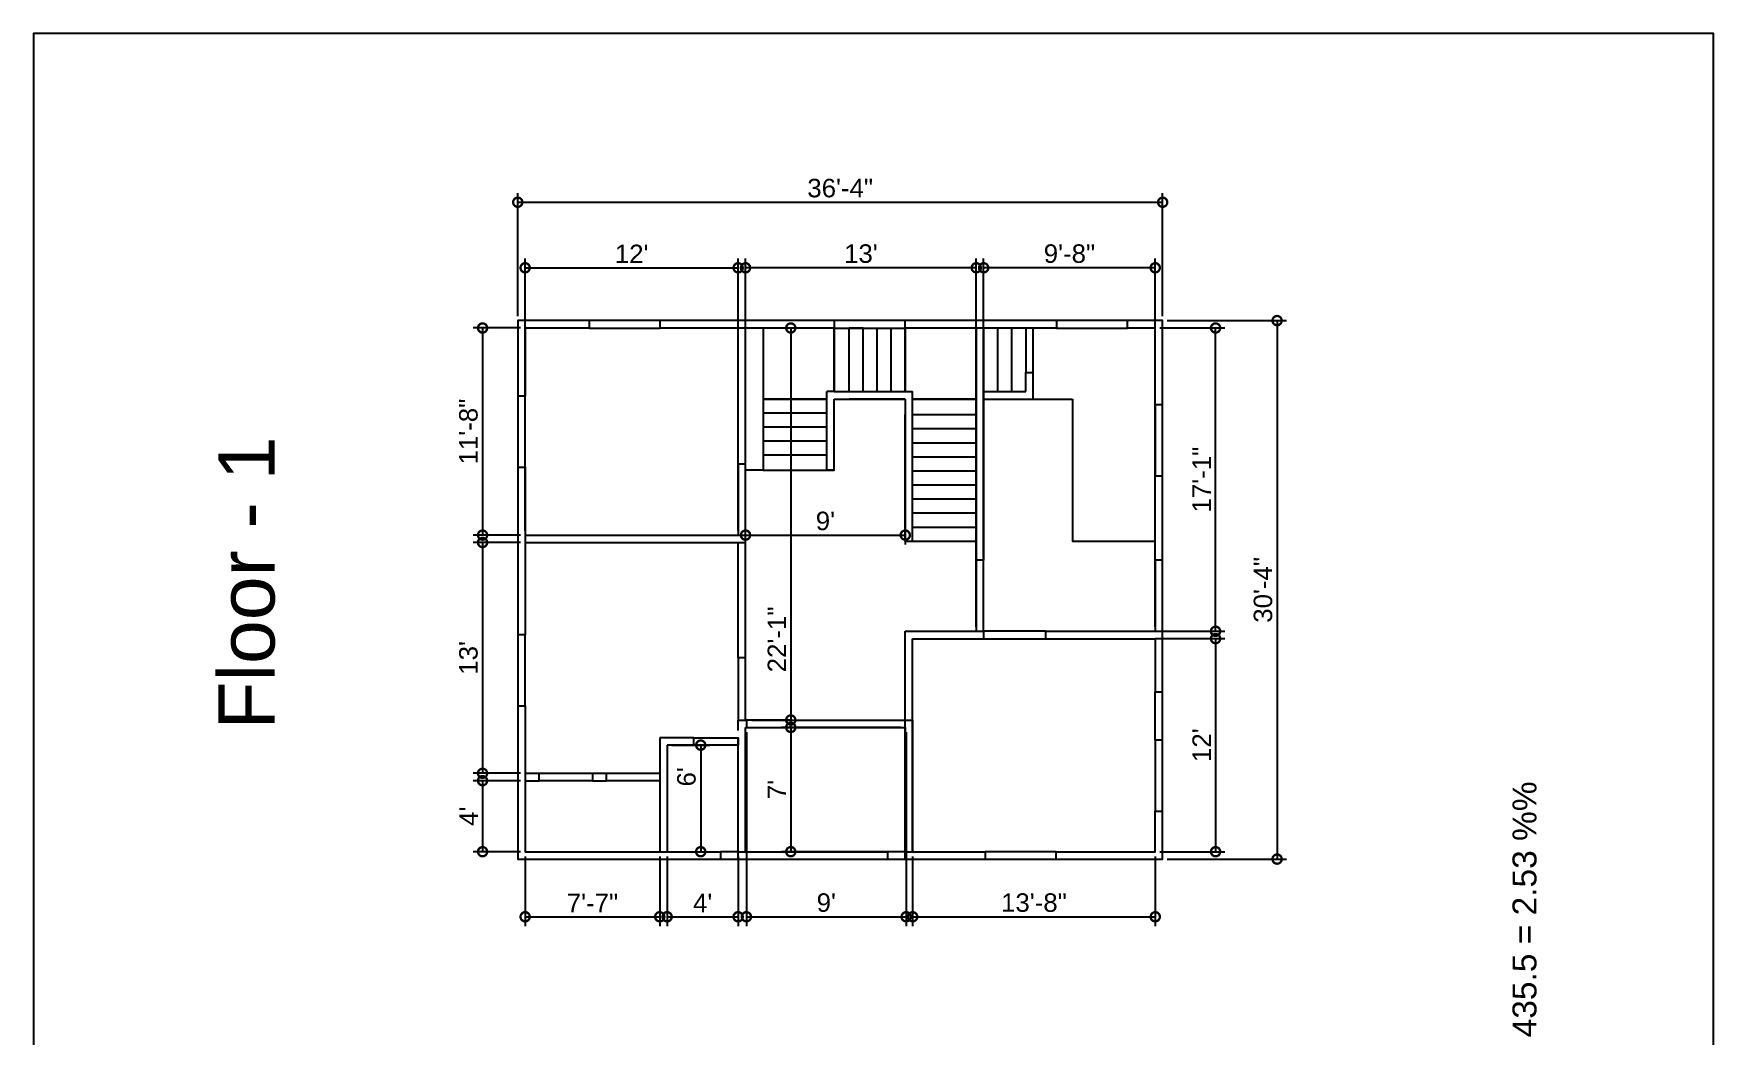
# Model space of a CAD drawing. Header units: feet. Extents: x 3114 to 4250, y -713 to 643.
# Drawn here: x 3114 to 4250, y -35 to 643 of the extents above; entities that cross this region are included whole.
import ezdxf

# ---------------------------------------------------------------- set-up
doc = ezdxf.new("R2010")
doc.units = ezdxf.units.FT
doc.header["$MEASUREMENT"] = 0
for name, color, linetype in [('2d doors', 82, 'Continuous'), ('2d walls', 9, 'Continuous'), ('2d windows', 150, 'Continuous'), ('dimentions', 230, 'Continuous')]:
    doc.layers.add(name, color=color, linetype=linetype)
doc.styles.get("Standard").update_dxf_attribs({"font": 'arial.ttf'})
doc.dimstyles.new('dimentions', dxfattribs={"dimscale": 5, "dimtxt": 2.5, "dimasz": 2.5, "dimexe": 1.25, "dimexo": 0.625, "dimtad": 1, "dimdec": 4, "dimzin": 0, "dimdsep": 46, "dimlunit": 4, "dimtxsty": 'Standard', "dimblk": 'DOTSMALL', "dimcen": 2.5, "dimadec": 0, "dimazin": 0, "dimtfac": 1, "dimtdec": 4, "dimtofl": 0, "dimtmove": 0, "dimatfit": 3, "dimfxl": 1, "dimtolj": 1, "dimtzin": 0, "dimarcsym": 0})

# ---------------------------------------------------------------- blocks, each defined once
blk = doc.blocks.new('_DotSmall')
at = {"color": 0, "linetype": 'ByBlock', "const_width": 0.5}
blk.add_lwpolyline([(-0.0625, 0, 1), (0.0625, 0, 1)], format="xyb", close=True, dxfattribs=at)
blk = doc.blocks.new('*D39')
at = {"layer": 'Defpoints', "color": 0, "transparency": 16777216}
for p in [(3446.5, 444.1, -6), (3417.7, 304.1), (3446.5, 304.1, -6)]:
    blk.add_point(p, dxfattribs=at)
at = {"layer": 'dimentions', "color": 0, "lineweight": -2, "transparency": 16777216}
for p, q in [((3443.4, 444.1), (3411.4, 444.1)), ((3417.7, 444.1), (3417.7, 304.1)), ((3443.4, 304.1), (3411.4, 304.1))]:
    blk.add_line(p, q, dxfattribs=at)
at = {"layer": 'dimentions', "color": 0, "lineweight": -2, "transparency": 16777216, "xscale": 12.5, "yscale": 12.5, "zscale": 12.5}
for p, rotation in [((3417.7, 444.1), 90), ((3417.7, 304.1), 270)]:
    blk.add_blockref('_DotSmall', p, dxfattribs=dict(at, rotation=rotation))
at = {"layer": 'dimentions', "color": 0, "transparency": 16777216, "insert": (3408.2, 374.1), "char_height": 12.5, "attachment_point": 5, "rotation": 90}
blk.add_mtext('\\A1;11\'-8"', dxfattribs=at)
blk = doc.blocks.new('*D40')
at = {"layer": 'Defpoints', "color": 0, "transparency": 16777216}
for p in [(3590.5, 484.8), (3446.5, 304.1, -6), (3590.5, 304.1, -6)]:
    blk.add_point(p, dxfattribs=at)
at = {"layer": 'dimentions', "color": 0, "lineweight": -2, "transparency": 16777216}
for p, q in [((3446.5, 307.2), (3446.5, 491)), ((3590.5, 307.2), (3590.5, 491)), ((3446.5, 484.8), (3590.5, 484.8))]:
    blk.add_line(p, q, dxfattribs=at)
at = {"layer": 'dimentions', "color": 0, "lineweight": -2, "transparency": 16777216, "xscale": 12.5, "yscale": 12.5, "zscale": 12.5, "rotation": 180}
blk.add_blockref('_DotSmall', (3446.5, 484.8), dxfattribs=at)
at = {"layer": 'dimentions', "color": 0, "lineweight": -2, "transparency": 16777216, "xscale": 12.5, "yscale": 12.5, "zscale": 12.5}
blk.add_blockref('_DotSmall', (3590.5, 484.8), dxfattribs=at)
at = {"layer": 'dimentions', "color": 0, "transparency": 16777216, "insert": (3518.5, 494.2), "char_height": 12.5, "attachment_point": 5}
blk.add_mtext("\\A1;12'", dxfattribs=at)
blk = doc.blocks.new('*D41')
at = {"layer": 'Defpoints', "color": 0, "transparency": 16777216}
for p in [(3595.5, 304.1, -6), (3703.5, 304.8, -6), (3703.5, 304.1)]:
    blk.add_point(p, dxfattribs=at)
at = {"layer": 'dimentions', "color": 0, "lineweight": -2, "transparency": 16777216}
for p, q in [((3595.5, 307.2), (3595.5, 310.3)), ((3595.5, 304.1), (3703.5, 304.1)), ((3703.5, 301.7), (3703.5, 297.8))]:
    blk.add_line(p, q, dxfattribs=at)
at = {"layer": 'dimentions', "color": 0, "lineweight": -2, "transparency": 16777216, "xscale": 12.5, "yscale": 12.5, "zscale": 12.5, "rotation": 180}
blk.add_blockref('_DotSmall', (3595.5, 304.1), dxfattribs=at)
at = {"layer": 'dimentions', "color": 0, "lineweight": -2, "transparency": 16777216, "xscale": 12.5, "yscale": 12.5, "zscale": 12.5}
blk.add_blockref('_DotSmall', (3703.5, 304.1), dxfattribs=at)
at = {"layer": 'dimentions', "color": 0, "transparency": 16777216, "insert": (3649.5, 313.6), "char_height": 12.5, "attachment_point": 5}
blk.add_mtext("\\A1;9'", dxfattribs=at)
blk = doc.blocks.new('*D42')
at = {"layer": 'Defpoints', "color": 0, "transparency": 16777216}
for p in [(3596.6, 444.1, -6), (3596.6, 179.1, -6), (3626.1, 179.1)]:
    blk.add_point(p, dxfattribs=at)
at = {"layer": 'dimentions', "color": 0, "lineweight": -2, "transparency": 16777216}
for p, q in [((3599.8, 444.1), (3632.3, 444.1)), ((3626.1, 444.1), (3626.1, 179.1)), ((3599.8, 179.1), (3632.3, 179.1))]:
    blk.add_line(p, q, dxfattribs=at)
at = {"layer": 'dimentions', "color": 0, "lineweight": -2, "transparency": 16777216, "xscale": 12.5, "yscale": 12.5, "zscale": 12.5}
for p, rotation in [((3626.1, 444.1), 90), ((3626.1, 179.1), 270)]:
    blk.add_blockref('_DotSmall', p, dxfattribs=dict(at, rotation=rotation))
at = {"layer": 'dimentions', "color": 0, "transparency": 16777216, "insert": (3616.7, 233.6), "char_height": 12.5, "attachment_point": 5, "rotation": 90}
blk.add_mtext('\\A1;22\'-1"', dxfattribs=at)
blk = doc.blocks.new('*D43')
at = {"layer": 'Defpoints', "color": 0, "transparency": 16777216}
for p in [(3446.5, 299.1, -6), (3417.7, 143.1), (3446.5, 143.1, -6)]:
    blk.add_point(p, dxfattribs=at)
at = {"layer": 'dimentions', "color": 0, "lineweight": -2, "transparency": 16777216}
for p, q in [((3443.4, 299.1), (3411.4, 299.1)), ((3417.7, 299.1), (3417.7, 143.1)), ((3443.4, 143.1), (3411.4, 143.1))]:
    blk.add_line(p, q, dxfattribs=at)
at = {"layer": 'dimentions', "color": 0, "lineweight": -2, "transparency": 16777216, "xscale": 12.5, "yscale": 12.5, "zscale": 12.5}
for p, rotation in [((3417.7, 299.1), 90), ((3417.7, 143.1), 270)]:
    blk.add_blockref('_DotSmall', p, dxfattribs=dict(at, rotation=rotation))
at = {"layer": 'dimentions', "color": 0, "transparency": 16777216, "insert": (3408.2, 221.1), "char_height": 12.5, "attachment_point": 5, "rotation": 90}
blk.add_mtext("\\A1;13'", dxfattribs=at)
blk = doc.blocks.new('*D46')
at = {"layer": 'Defpoints', "color": 0, "transparency": 16777216}
for p in [(3542.5, 162.1, -6), (3542.5, 90.1, -6), (3565.2, 90.1)]:
    blk.add_point(p, dxfattribs=at)
at = {"layer": 'dimentions', "color": 0, "lineweight": -2, "transparency": 16777216}
for p, q in [((3545.6, 162.1), (3571.4, 162.1)), ((3565.2, 162.1), (3565.2, 90.1)), ((3545.6, 90.1), (3571.4, 90.1))]:
    blk.add_line(p, q, dxfattribs=at)
at = {"layer": 'dimentions', "color": 0, "lineweight": -2, "transparency": 16777216, "xscale": 12.5, "yscale": 12.5, "zscale": 12.5}
for p, rotation in [((3565.2, 162.1), 90), ((3565.2, 90.1), 270)]:
    blk.add_blockref('_DotSmall', p, dxfattribs=dict(at, rotation=rotation))
at = {"layer": 'dimentions', "color": 0, "transparency": 16777216, "insert": (3555.6, 140.7), "char_height": 12.5, "attachment_point": 5, "rotation": 90}
blk.add_mtext("\\A1;6'", dxfattribs=at)
blk = doc.blocks.new('*D47')
at = {"layer": 'Defpoints', "color": 0, "transparency": 16777216}
for p in [(3446.5, 90.1, -6), (3537.5, 90.1, -6), (3537.5, 46.1)]:
    blk.add_point(p, dxfattribs=at)
at = {"layer": 'dimentions', "color": 0, "lineweight": -2, "transparency": 16777216}
for p, q in [((3446.5, 86.9), (3446.5, 39.8)), ((3537.5, 86.9), (3537.5, 39.8)), ((3446.5, 46.1), (3537.5, 46.1))]:
    blk.add_line(p, q, dxfattribs=at)
at = {"layer": 'dimentions', "color": 0, "lineweight": -2, "transparency": 16777216, "xscale": 12.5, "yscale": 12.5, "zscale": 12.5, "rotation": 180}
blk.add_blockref('_DotSmall', (3446.5, 46.1), dxfattribs=at)
at = {"layer": 'dimentions', "color": 0, "lineweight": -2, "transparency": 16777216, "xscale": 12.5, "yscale": 12.5, "zscale": 12.5}
blk.add_blockref('_DotSmall', (3537.5, 46.1), dxfattribs=at)
at = {"layer": 'dimentions', "color": 0, "transparency": 16777216, "insert": (3492, 55.4), "char_height": 12.5, "attachment_point": 5}
blk.add_mtext('\\A1;7\'-7"', dxfattribs=at)
blk = doc.blocks.new('*D49')
at = {"layer": 'Defpoints', "color": 0, "transparency": 16777216}
for p in [(3596.1, 174.1, -6), (3704.1, 174.1, -6), (3704.1, 46.1)]:
    blk.add_point(p, dxfattribs=at)
at = {"layer": 'dimentions', "color": 0, "lineweight": -2, "transparency": 16777216}
for p, q in [((3596.1, 170.9), (3596.1, 39.8)), ((3704.1, 170.9), (3704.1, 39.8)), ((3596.1, 46.1), (3704.1, 46.1))]:
    blk.add_line(p, q, dxfattribs=at)
at = {"layer": 'dimentions', "color": 0, "lineweight": -2, "transparency": 16777216, "xscale": 12.5, "yscale": 12.5, "zscale": 12.5, "rotation": 180}
blk.add_blockref('_DotSmall', (3596.1, 46.1), dxfattribs=at)
at = {"layer": 'dimentions', "color": 0, "lineweight": -2, "transparency": 16777216, "xscale": 12.5, "yscale": 12.5, "zscale": 12.5}
blk.add_blockref('_DotSmall', (3704.1, 46.1), dxfattribs=at)
at = {"layer": 'dimentions', "color": 0, "transparency": 16777216, "insert": (3650.1, 55.6), "char_height": 12.5, "attachment_point": 5}
blk.add_mtext("\\A1;9'", dxfattribs=at)
blk = doc.blocks.new('*D50')
at = {"layer": 'Defpoints', "color": 0, "transparency": 16777216}
for p in [(3703.5, 174.1, -6), (3626.1, 90.1), (3703.5, 90.1, -6)]:
    blk.add_point(p, dxfattribs=at)
at = {"layer": 'dimentions', "color": 0, "lineweight": -2, "transparency": 16777216}
for p, q in [((3700.4, 174.1), (3619.8, 174.1)), ((3626.1, 174.1), (3626.1, 90.1)), ((3700.4, 90.1), (3619.8, 90.1))]:
    blk.add_line(p, q, dxfattribs=at)
at = {"layer": 'dimentions', "color": 0, "lineweight": -2, "transparency": 16777216, "xscale": 12.5, "yscale": 12.5, "zscale": 12.5}
for p, rotation in [((3626.1, 174.1), 90), ((3626.1, 90.1), 270)]:
    blk.add_blockref('_DotSmall', p, dxfattribs=dict(at, rotation=rotation))
at = {"layer": 'dimentions', "color": 0, "transparency": 16777216, "insert": (3616.7, 132.1), "char_height": 12.5, "attachment_point": 5, "rotation": 90}
blk.add_mtext("\\A1;7'", dxfattribs=at)
blk = doc.blocks.new('*D51')
at = {"layer": 'Defpoints', "color": 0, "transparency": 16777216}
for p in [(3595.5, 484.8), (3595.5, 239.1, -6), (3751.5, 239.1, -6)]:
    blk.add_point(p, dxfattribs=at)
at = {"layer": 'dimentions', "color": 0, "lineweight": -2, "transparency": 16777216}
for p, q in [((3595.5, 242.2), (3595.5, 491)), ((3751.5, 242.2), (3751.5, 491)), ((3751.5, 484.8), (3595.5, 484.8))]:
    blk.add_line(p, q, dxfattribs=at)
at = {"layer": 'dimentions', "color": 0, "lineweight": -2, "transparency": 16777216, "xscale": 12.5, "yscale": 12.5, "zscale": 12.5, "rotation": 180}
blk.add_blockref('_DotSmall', (3595.5, 484.8), dxfattribs=at)
at = {"layer": 'dimentions', "color": 0, "lineweight": -2, "transparency": 16777216, "xscale": 12.5, "yscale": 12.5, "zscale": 12.5}
blk.add_blockref('_DotSmall', (3751.5, 484.8), dxfattribs=at)
at = {"layer": 'dimentions', "color": 0, "transparency": 16777216, "insert": (3673.5, 494.3), "char_height": 12.5, "attachment_point": 5}
blk.add_mtext("\\A1;13'", dxfattribs=at)
blk = doc.blocks.new('*D53')
at = {"layer": 'Defpoints', "color": 0, "transparency": 16777216}
for p in [(3872.5, 234.1, -6), (3872.5, 90.1, -6), (3913.3, 90.1)]:
    blk.add_point(p, dxfattribs=at)
at = {"layer": 'dimentions', "color": 0, "lineweight": -2, "transparency": 16777216}
for p, q in [((3875.6, 234.1), (3919.6, 234.1)), ((3913.3, 234.1), (3913.3, 90.1)), ((3875.6, 90.1), (3919.6, 90.1))]:
    blk.add_line(p, q, dxfattribs=at)
at = {"layer": 'dimentions', "color": 0, "lineweight": -2, "transparency": 16777216, "xscale": 12.5, "yscale": 12.5, "zscale": 12.5}
for p, rotation in [((3913.3, 234.1), 90), ((3913.3, 90.1), 270)]:
    blk.add_blockref('_DotSmall', p, dxfattribs=dict(at, rotation=rotation))
at = {"layer": 'dimentions', "color": 0, "transparency": 16777216, "insert": (3903.9, 162.1), "char_height": 12.5, "attachment_point": 5, "rotation": 90}
blk.add_mtext("\\A1;12'", dxfattribs=at)
blk = doc.blocks.new('*D54')
at = {"layer": 'Defpoints', "color": 0, "transparency": 16777216}
for p in [(3872.5, 444.1, -6), (3913.3, 444.1), (3872.5, 239.1, -6)]:
    blk.add_point(p, dxfattribs=at)
at = {"layer": 'dimentions', "color": 0, "lineweight": -2, "transparency": 16777216}
for p, q in [((3875.6, 444.1), (3919.6, 444.1)), ((3913.3, 239.1), (3913.3, 444.1)), ((3875.6, 239.1), (3919.6, 239.1))]:
    blk.add_line(p, q, dxfattribs=at)
at = {"layer": 'dimentions', "color": 0, "lineweight": -2, "transparency": 16777216, "xscale": 12.5, "yscale": 12.5, "zscale": 12.5}
for p, rotation in [((3913.3, 444.1), 90), ((3913.3, 239.1), 270)]:
    blk.add_blockref('_DotSmall', p, dxfattribs=dict(at, rotation=rotation))
at = {"layer": 'dimentions', "color": 0, "transparency": 16777216, "insert": (3903.9, 341.6), "char_height": 12.5, "attachment_point": 5, "rotation": 90}
blk.add_mtext('\\A1;17\'-1"', dxfattribs=at)
blk = doc.blocks.new('*D55')
at = {"layer": 'Defpoints', "color": 0, "transparency": 16777216}
for p in [(3756.5, 484.8), (3756.5, 239.1, -6), (3872.5, 239.1, -6)]:
    blk.add_point(p, dxfattribs=at)
at = {"layer": 'dimentions', "color": 0, "lineweight": -2, "transparency": 16777216}
for p, q in [((3756.5, 242.2), (3756.5, 491)), ((3872.5, 242.2), (3872.5, 491)), ((3872.5, 484.8), (3756.5, 484.8))]:
    blk.add_line(p, q, dxfattribs=at)
at = {"layer": 'dimentions', "color": 0, "lineweight": -2, "transparency": 16777216, "xscale": 12.5, "yscale": 12.5, "zscale": 12.5, "rotation": 180}
blk.add_blockref('_DotSmall', (3756.5, 484.8), dxfattribs=at)
at = {"layer": 'dimentions', "color": 0, "lineweight": -2, "transparency": 16777216, "xscale": 12.5, "yscale": 12.5, "zscale": 12.5}
blk.add_blockref('_DotSmall', (3872.5, 484.8), dxfattribs=at)
at = {"layer": 'dimentions', "color": 0, "transparency": 16777216, "insert": (3814.5, 494.3), "char_height": 12.5, "attachment_point": 5}
blk.add_mtext('\\A1;9\'-8"', dxfattribs=at)
blk = doc.blocks.new('*D56')
at = {"layer": 'Defpoints', "color": 0, "transparency": 16777216}
for p in [(3446.5, 138.1, -6), (3417.7, 90.1), (3446.5, 90.1, -6)]:
    blk.add_point(p, dxfattribs=at)
at = {"layer": 'dimentions', "color": 0, "lineweight": -2, "transparency": 16777216}
for p, q in [((3443.4, 138.1), (3411.4, 138.1)), ((3417.7, 138.1), (3417.7, 90.1)), ((3443.4, 90.1), (3411.4, 90.1))]:
    blk.add_line(p, q, dxfattribs=at)
at = {"layer": 'dimentions', "color": 0, "lineweight": -2, "transparency": 16777216, "xscale": 12.5, "yscale": 12.5, "zscale": 12.5}
for p, rotation in [((3417.7, 138.1), 90), ((3417.7, 90.1), 270)]:
    blk.add_blockref('_DotSmall', p, dxfattribs=dict(at, rotation=rotation))
at = {"layer": 'dimentions', "color": 0, "transparency": 16777216, "insert": (3408.3, 114.1), "char_height": 12.5, "attachment_point": 5, "rotation": 90}
blk.add_mtext("\\A1;4'", dxfattribs=at)
blk = doc.blocks.new('*D57')
at = {"layer": 'Defpoints', "color": 0, "transparency": 16777216}
for p in [(3542.5, 90.1, -6), (3590.5, 90.1, -6), (3590.5, 46.1)]:
    blk.add_point(p, dxfattribs=at)
at = {"layer": 'dimentions', "color": 0, "lineweight": -2, "transparency": 16777216}
for p, q in [((3542.5, 86.9), (3542.5, 39.8)), ((3590.5, 86.9), (3590.5, 39.8)), ((3542.5, 46.1), (3590.5, 46.1))]:
    blk.add_line(p, q, dxfattribs=at)
at = {"layer": 'dimentions', "color": 0, "lineweight": -2, "transparency": 16777216, "xscale": 12.5, "yscale": 12.5, "zscale": 12.5, "rotation": 180}
blk.add_blockref('_DotSmall', (3542.5, 46.1), dxfattribs=at)
at = {"layer": 'dimentions', "color": 0, "lineweight": -2, "transparency": 16777216, "xscale": 12.5, "yscale": 12.5, "zscale": 12.5}
blk.add_blockref('_DotSmall', (3590.5, 46.1), dxfattribs=at)
at = {"layer": 'dimentions', "color": 0, "transparency": 16777216, "insert": (3566.5, 55.4), "char_height": 12.5, "attachment_point": 5}
blk.add_mtext("\\A1;4'", dxfattribs=at)
blk = doc.blocks.new('*D58')
at = {"layer": 'Defpoints', "color": 0, "transparency": 16777216}
for p in [(3708.5, 90.1, -6), (3872.5, 90.1, -6), (3872.5, 46.1)]:
    blk.add_point(p, dxfattribs=at)
at = {"layer": 'dimentions', "color": 0, "lineweight": -2, "transparency": 16777216}
for p, q in [((3708.5, 86.9), (3708.5, 39.8)), ((3872.5, 86.9), (3872.5, 39.8)), ((3708.5, 46.1), (3872.5, 46.1))]:
    blk.add_line(p, q, dxfattribs=at)
at = {"layer": 'dimentions', "color": 0, "lineweight": -2, "transparency": 16777216, "xscale": 12.5, "yscale": 12.5, "zscale": 12.5, "rotation": 180}
blk.add_blockref('_DotSmall', (3708.5, 46.1), dxfattribs=at)
at = {"layer": 'dimentions', "color": 0, "lineweight": -2, "transparency": 16777216, "xscale": 12.5, "yscale": 12.5, "zscale": 12.5}
blk.add_blockref('_DotSmall', (3872.5, 46.1), dxfattribs=at)
at = {"layer": 'dimentions', "color": 0, "transparency": 16777216, "insert": (3790.5, 55.6), "char_height": 12.5, "attachment_point": 5}
blk.add_mtext('\\A1;13\'-8"', dxfattribs=at)
blk = doc.blocks.new('*D59')
at = {"layer": 'Defpoints', "color": 0, "transparency": 16777216}
for p in [(3877.5, 529.1), (3441.5, 449.1, -6), (3877.5, 449.1, -6)]:
    blk.add_point(p, dxfattribs=at)
at = {"layer": 'dimentions', "color": 0, "lineweight": -2, "transparency": 16777216}
for p, q in [((3441.5, 452.2), (3441.5, 535.3)), ((3877.5, 452.2), (3877.5, 535.3)), ((3441.5, 529.1), (3877.5, 529.1))]:
    blk.add_line(p, q, dxfattribs=at)
at = {"layer": 'dimentions', "color": 0, "lineweight": -2, "transparency": 16777216, "xscale": 12.5, "yscale": 12.5, "zscale": 12.5, "rotation": 180}
blk.add_blockref('_DotSmall', (3441.5, 529.1), dxfattribs=at)
at = {"layer": 'dimentions', "color": 0, "lineweight": -2, "transparency": 16777216, "xscale": 12.5, "yscale": 12.5, "zscale": 12.5}
blk.add_blockref('_DotSmall', (3877.5, 529.1), dxfattribs=at)
at = {"layer": 'dimentions', "color": 0, "transparency": 16777216, "insert": (3659.5, 538.6), "char_height": 12.5, "attachment_point": 5}
blk.add_mtext('\\A1;36\'-4"', dxfattribs=at)
blk = doc.blocks.new('*D60')
at = {"layer": 'Defpoints', "color": 0, "transparency": 16777216}
for p in [(3877.5, 449.1, -6), (3877.5, 85.1, -6), (3954.9, 85.1)]:
    blk.add_point(p, dxfattribs=at)
at = {"layer": 'dimentions', "color": 0, "lineweight": -2, "transparency": 16777216}
for p, q in [((3880.6, 449.1), (3961.2, 449.1)), ((3954.9, 449.1), (3954.9, 85.1)), ((3880.6, 85.1), (3961.2, 85.1))]:
    blk.add_line(p, q, dxfattribs=at)
at = {"layer": 'dimentions', "color": 0, "lineweight": -2, "transparency": 16777216, "xscale": 12.5, "yscale": 12.5, "zscale": 12.5}
for p, rotation in [((3954.9, 449.1), 90), ((3954.9, 85.1), 270)]:
    blk.add_blockref('_DotSmall', p, dxfattribs=dict(at, rotation=rotation))
at = {"layer": 'dimentions', "color": 0, "transparency": 16777216, "insert": (3945.4, 267.1), "char_height": 12.5, "attachment_point": 5, "rotation": 90}
blk.add_mtext('\\A1;30\'-4"', dxfattribs=at)

msp = doc.modelspace()

# ---------------------------------------------------------------- linework, layer by layer
at = {"layer": '2d doors', "elevation": -6}
for points in [[(3789.998, 414.06987), (3789.998, 444.06987), (3784.998, 444.06987), (3784.998, 414.06987)], [(3590.498, 304.06987), (3595.498, 304.06987), (3595.498, 352.06987), (3590.498, 352.06987)], [(3756.498, 239.06987), (3756.498, 287.06987), (3751.498, 287.06987), (3751.498, 239.06987)], [(3877.498, 239.06987), (3877.498, 287.06987), (3872.498, 287.06987), (3872.498, 239.06987)], [(3756.498, 234.06987), (3798.498, 234.06987), (3798.498, 239.06987), (3756.498, 239.06987)], [(3872.498, 198.06987), (3877.498, 198.06987), (3877.498, 234.06987), (3872.498, 234.06987)], [(3595.498, 221.06987), (3590.498, 221.06987), (3590.498, 179.06987), (3595.498, 179.06987)], [(3596.08811, 174.06987), (3626.08811, 174.06987), (3626.08811, 179.06987), (3596.08811, 179.06987)], [(3560.498, 162.06987), (3560.498, 167.06987), (3590.498, 167.06987), (3590.498, 162.06987)], [(3537.498, 138.06987), (3501.498, 138.06987), (3501.498, 143.06987), (3537.498, 143.06987)]]:
    msp.add_lwpolyline(points, close=True, dxfattribs=at)
at = {"layer": '2d walls'}
for p, q in [((3446.498, 444.06987, -6), (3446.498, 398.06987, -6)), ((3590.498, 352.06987, -6), (3590.498, 444.06987, -6)), ((3595.498, 348.06987, -6), (3595.498, 444.06987, -6)), ((3665.498, 401.06987, -6), (3665.498, 444.06987, -6)), ((3674.998, 401.06987, -6), (3674.998, 444.06987, -6)), ((3684.498, 401.06987, -6), (3684.498, 444.06987, -6)), ((3693.998, 401.06987, -6), (3693.998, 444.06987, -6)), ((3751.498, 444.06987, -6), (3751.498, 287.06987, -6)), ((3756.498, 444.06987, -6), (3756.498, 287.06987, -6)), ((3805.76732, 444.06987, -6), (3756.498, 444.06987, -6)), ((3765.998, 401.06987, -6), (3765.998, 444.06987, -6)), ((3775.498, 401.06987, -6), (3775.498, 444.06987, -6)), ((3872.498, 444.06987, -6), (3853.76732, 444.06987, -6)), ((3784.998, 401.06987, -6), (3784.998, 414.06987, -6)), ((3789.998, 396.06987, -6), (3789.998, 414.06987, -6)), ((3650.498, 348.06987, -6), (3650.498, 401.06987, -6)), ((3655.498, 401.06987, -6), (3650.498, 401.06987, -6)), ((3655.498, 401.06987, -6), (3708.498, 401.06987, -6)), ((3708.498, 396.06987, -6), (3708.498, 401.06987, -6)), ((3756.498, 396.06987, -6), (3756.498, 401.06987, -6)), ((3756.498, 401.06987, -6), (3784.998, 401.06987, -6)), ((3650.498, 386.56987, -6), (3607.498, 386.56987, -6)), ((3674.998, 396.06987, -6), (3665.498, 396.06987, -6)), ((3684.498, 396.06987, -6), (3674.998, 396.06987, -6)), ((3693.998, 396.06987, -6), (3684.498, 396.06987, -6)), ((3703.498, 396.06987, -6), (3693.998, 396.06987, -6)), ((3708.498, 300.06987, -6), (3708.498, 396.06987, -6)), ((3756.498, 396.06987, -6), (3765.998, 396.06987, -6)), ((3765.998, 396.06987, -6), (3775.498, 396.06987, -6)), ((3775.498, 396.06987, -6), (3784.998, 396.06987, -6)), ((3650.498, 377.06987, -6), (3607.498, 377.06987, -6)), ((3703.498, 376.06987, -6), (3703.498, 385.56987, -6)), ((3703.498, 366.56987, -6), (3703.498, 376.06987, -6)), ((3708.498, 385.56987, -6), (3751.498, 385.56987, -6)), ((3708.498, 376.06987, -6), (3751.498, 376.06987, -6)), ((3650.498, 367.56987, -6), (3607.498, 367.56987, -6)), ((3703.498, 357.06987, -6), (3703.498, 366.56987, -6)), ((3708.498, 366.56987, -6), (3751.498, 366.56987, -6)), ((3650.498, 358.06987, -6), (3607.498, 358.06987, -6)), ((3703.498, 347.56987, -6), (3703.498, 357.06987, -6)), ((3708.498, 357.06987, -6), (3751.498, 357.06987, -6)), ((3446.498, 350.06987, -6), (3446.498, 304.06987, -6)), ((3607.498, 348.06987, -6), (3595.498, 348.06987, -6)), ((3655.498, 348.06987, -6), (3650.498, 348.06987, -6)), ((3703.498, 338.06987, -6), (3703.498, 347.56987, -6)), ((3708.498, 347.56987, -6), (3751.498, 347.56987, -6)), ((3703.498, 328.56987, -6), (3703.498, 338.06987, -6)), ((3708.498, 338.06987, -6), (3751.498, 338.06987, -6)), ((3703.498, 319.06987, -6), (3703.498, 328.56987, -6)), ((3703.498, 309.56987, -6), (3703.498, 319.06987, -6)), ((3708.498, 328.56987, -6), (3751.498, 328.56987, -6)), ((3708.498, 319.06987, -6), (3751.498, 319.06987, -6)), ((3703.498, 300.06987, -6), (3703.498, 309.56987, -6)), ((3708.498, 309.56987, -6), (3751.498, 309.56987, -6)), ((3446.498, 304.06987, -6), (3590.498, 304.06987, -6)), ((3446.498, 299.06987, -6), (3595.498, 299.06987, -6)), ((3446.498, 299.06987, -6), (3446.498, 236.7853, -6)), ((3590.498, 221.06987, -6), (3590.498, 299.06987, -6)), ((3595.498, 299.06987, -6), (3595.498, 304.06987, -6)), ((3595.498, 221.06987, -6), (3595.498, 299.06987, -6)), ((3703.498, 300.06987, -6), (3708.498, 300.06987, -6)), ((3703.498, 90.06987, -6), (3703.498, 239.06987, -6)), ((3703.498, 239.06987, -6), (3751.498, 239.06987, -6)), ((3798.498, 239.06987, -6), (3872.498, 239.06987, -6)), ((3708.498, 90.06987, -6), (3708.498, 234.06987, -6)), ((3708.498, 234.06987, -6), (3756.498, 234.06987, -6)), ((3798.498, 234.06987, -6), (3872.498, 234.06987, -6)), ((3446.498, 188.7853, -6), (3446.498, 143.06987, -6)), ((3590.498, 172.06987, -6), (3590.498, 179.06987, -6)), ((3595.498, 179.06987, -6), (3596.08811, 179.06987, -6)), ((3595.498, 138.06987, -6), (3595.498, 174.06987, -6)), ((3595.498, 90.06987, -6), (3595.498, 174.06987, -6)), ((3595.498, 174.06987, -6), (3596.08811, 174.06987, -6)), ((3626.08811, 179.06987, -6), (3708.498, 179.06987, -6)), ((3626.08811, 174.06987, -6), (3703.498, 174.06987, -6)), ((3703.498, 174.06987, -6), (3703.498, 90.06987, -6)), ((3708.498, 179.06987, -6), (3708.498, 90.06987, -6)), ((3560.498, 167.06987, -6), (3537.498, 167.06987, -6)), ((3537.498, 167.06987, -6), (3537.498, 143.06987, -6)), ((3542.498, 162.06987, -6), (3542.498, 90.06987, -6)), ((3560.498, 162.06987, -6), (3542.498, 162.06987, -6)), ((3590.498, 143.06987, -6), (3590.498, 167.06987, -6)), ((3590.498, 143.06987, -6), (3590.498, 167.06987, -6)), ((3446.498, 143.06987, -6), (3455.998, 143.06987, -6)), ((3446.498, 138.06987, -6), (3455.998, 138.06987, -6)), ((3491.998, 143.06987, -6), (3501.498, 143.06987, -6)), ((3491.998, 138.06987, -6), (3501.498, 138.06987, -6)), ((3537.498, 138.06987, -6), (3537.498, 90.06987, -6)), ((3590.498, 90.06987, -6), (3590.498, 143.06987, -6)), ((3595.498, 90.06987, -6), (3595.498, 143.06987, -6)), ((3542.498, 90.06987, -6), (3578.498, 90.06987, -6))]:
    msp.add_line(p, q, dxfattribs=at)
msp.add_lwpolyline([(3114.15135, -712.62783), (4249.88861, -712.62783), (4249.88861, 643.10071), (3114.15135, 643.10071)], close=True, dxfattribs=at)
at = {"layer": '2d walls', "elevation": -6}
for points in [[(3489.77829, 449.06987), (3441.498, 449.06987), (3441.498, 398.06987)], [(3489.77829, 444.06987), (3446.498, 444.06987), (3446.498, 398.06987)], [(3655.498, 449.06987), (3537.77829, 449.06987)], [(3655.498, 444.06987), (3537.77829, 444.06987)], [(3655.498, 401.06987), (3655.498, 444.06987), (3607.498, 444.06987), (3607.498, 396.06987), (3650.498, 396.06987)], [(3655.498, 444.06987), (3655.498, 401.06987)], [(3674.998, 444.06987), (3665.498, 444.06987)], [(3674.998, 444.06987), (3665.498, 444.06987)], [(3805.76732, 449.06987), (3703.498, 449.06987)], [(3708.498, 396.06987), (3751.498, 396.06987), (3751.498, 444.06987), (3703.498, 444.06987), (3703.498, 401.06987)], [(3703.498, 401.06987), (3703.498, 444.06987)], [(3805.76732, 444.06987), (3703.498, 444.06987)], [(3805.76732, 444.06987), (3756.498, 444.06987), (3756.498, 396.06987), (3816.498, 396.06987)], [(3877.498, 392.06987), (3877.498, 449.06987), (3853.76732, 449.06987)], [(3872.498, 392.06987), (3872.498, 444.06987), (3853.76732, 444.06987)], [(3872.498, 392.06987), (3872.498, 444.06987), (3853.76732, 444.06987)], [(3650.498, 396.06987), (3607.498, 396.06987), (3607.498, 348.06987), (3655.498, 348.06987), (3655.498, 396.06987)], [(3655.498, 396.06987), (3703.498, 396.06987)], [(3703.498, 396.06987), (3703.498, 300.06987), (3751.498, 300.06987), (3751.498, 396.06987), (3708.498, 396.06987)], [(3816.498, 396.06987), (3816.498, 300.06987), (3872.498, 300.06987), (3872.498, 344.06987)], [(3441.498, 350.06987), (3441.498, 236.7853)], [(3446.498, 350.06987), (3446.498, 236.7853)], [(3872.498, 287.06987), (3872.498, 344.06987)], [(3877.498, 287.06987), (3877.498, 344.06987)], [(3877.498, 234.06987), (3877.498, 239.06987)], [(3872.498, 165.56987), (3872.498, 198.06987)], [(3877.498, 165.56987), (3877.498, 198.06987)], [(3441.498, 188.7853), (3441.498, 85.06987), (3578.498, 85.06987)], [(3446.498, 188.7853), (3446.498, 90.06987), (3578.498, 90.06987)], [(3805.44686, 90.06987), (3872.498, 90.06987), (3872.498, 117.56987)], [(3805.44686, 85.06987), (3877.498, 85.06987), (3877.498, 117.56987)], [(3590.498, 90.06987), (3691.498, 90.06987)], [(3590.498, 85.06987), (3691.498, 85.06987)], [(3703.498, 90.06987), (3757.44686, 90.06987)], [(3703.498, 85.06987), (3757.44686, 85.06987)]]:
    msp.add_lwpolyline(points, dxfattribs=at)
at = {"layer": '2d windows', "elevation": -6}
for points in [[(3537.77829, 444.06987), (3537.77829, 449.06987), (3489.77829, 449.06987), (3489.77829, 444.06987)], [(3703.498, 444.06987), (3703.498, 449.06987), (3655.498, 449.06987), (3655.498, 444.06987)], [(3853.76732, 444.06987), (3853.76732, 449.06987), (3805.76732, 449.06987), (3805.76732, 444.06987)], [(3441.498, 350.06987), (3446.498, 350.06987), (3446.498, 398.06987), (3441.498, 398.06987)], [(3872.498, 344.06987), (3877.498, 344.06987), (3877.498, 392.06987), (3872.498, 392.06987)], [(3441.498, 188.7853), (3446.498, 188.7853), (3446.498, 236.7853), (3441.498, 236.7853)], [(3872.498, 117.56987), (3877.498, 117.56987), (3877.498, 165.56987), (3872.498, 165.56987)], [(3491.998, 138.06987), (3455.998, 138.06987), (3455.998, 143.06987), (3491.998, 143.06987)], [(3578.498, 85.06987), (3590.498, 85.06987), (3590.498, 90.06987), (3578.498, 90.06987)], [(3691.498, 85.06987), (3703.498, 85.06987), (3703.498, 90.06987), (3691.498, 90.06987)], [(3805.44686, 85.06987), (3805.44686, 90.06987), (3757.44686, 90.06987), (3757.44686, 85.06987)]]:
    msp.add_lwpolyline(points, close=True, dxfattribs=at)

# ---------------------------------------------------------------- texts
at = {"layer": 'dimentions', "attachment_point": 1, "rotation": 90}
for s, width, gutter_width, insert, char_height in [('Floor - 1', 6495.8663677, 190.4249, (3239.02881, 172.66777), 38.084981), ("(36.33' x 30.33') / 435.5 = 2.53 %%", 27711.9782403, 81.00713, (4114.05911, -215.14955), 16.2014267)]:
    msp.add_mtext_dynamic_manual_height_columns(s, width=width, gutter_width=gutter_width, heights=[0], dxfattribs=dict(at, insert=insert, char_height=char_height))

# ---------------------------------------------------------------- dimensions: what is measured, and where the dimension line sits
at = {"layer": 'dimentions'}
for base, p1, p2, picture, middle in [((3877.498, 529.06894), (3441.498, 449.06987, -6), (3877.498, 449.06987, -6), '*D59', (3659.498, 538.58037)), ((3590.498, 484.78073), (3446.498, 304.06987, -6), (3590.498, 304.06987, -6), '*D40', (3518.498, 494.18131)), ((3595.498, 484.78073), (3751.498, 239.06987, -6), (3595.498, 239.06987, -6), '*D51', (3673.498, 494.29216)), ((3756.498, 484.78073), (3872.498, 239.06987, -6), (3756.498, 239.06987, -6), '*D55', (3814.498, 494.28789)), ((3703.498, 304.06987), (3595.498, 304.06987, -6), (3703.498, 304.81987, -6), '*D41', (3649.498, 313.57704)), ((3704.08811, 46.05421), (3596.08811, 174.06987, -6), (3704.08811, 174.06987, -6), '*D49', (3650.08811, 55.56137)), ((3537.498, 46.05421), (3446.498, 90.06987, -6), (3537.498, 90.06987, -6), '*D47', (3491.998, 55.42921)), ((3590.498, 46.05421), (3542.498, 90.06987, -6), (3590.498, 90.06987, -6), '*D57', (3566.498, 55.42921)), ((3872.498, 46.05421), (3708.498, 90.06987, -6), (3872.498, 90.06987, -6), '*D58', (3790.498, 55.56564))]:
    dim = msp.add_linear_dim(base=base, p1=p1, p2=p2, dimstyle='dimentions', dxfattribs=at)
    dim.commit()
    dim.dimension.update_dxf_attribs({"geometry": picture, "text_midpoint": middle})
for base, p1, p2, picture, middle in [((3417.68817, 304.06987), (3446.498, 444.06987, -6), (3446.498, 304.06987, -6), '*D39', (3408.18101, 374.06987)), ((3913.32089, 444.06987), (3872.498, 239.06987, -6), (3872.498, 444.06987, -6), '*D54', (3903.92031, 341.56987)), ((3954.93315, 85.06987), (3877.498, 449.06987, -6), (3877.498, 85.06987, -6), '*D60', (3945.42172, 267.06987)), ((3417.68817, 143.06987), (3446.498, 299.06987, -6), (3446.498, 143.06987, -6), '*D43', (3408.17675, 221.06987)), ((3913.32089, 90.06987), (3872.498, 234.06987, -6), (3872.498, 90.06987, -6), '*D53', (3903.92031, 162.06987)), ((3626.08811, 90.06987), (3703.498, 174.06987, -6), (3703.498, 90.06987, -6), '*D50', (3616.71311, 132.06987)), ((3417.68817, 90.06987), (3446.498, 138.06987, -6), (3446.498, 90.06987, -6), '*D56', (3408.31317, 114.06987))]:
    dim = msp.add_linear_dim(base=base, p1=p1, p2=p2, angle=90, dimstyle='dimentions', dxfattribs=at)
    dim.commit()
    dim.dimension.update_dxf_attribs({"geometry": picture, "text_midpoint": middle})
for base, p1, p2, picture, middle in [((3626.08811, 179.06987), (3596.63815, 444.06987, -6), (3596.63815, 179.06987, -6), '*D42', (3626.08811, 233.55637)), ((3565.15635, 90.06987), (3542.498, 162.06987, -6), (3542.498, 90.06987, -6), '*D46', (3565.15635, 140.65679))]:
    dim = msp.add_linear_dim(base=base, p1=p1, p2=p2, angle=90, dimstyle='dimentions', dxfattribs=at)
    dim.commit()
    dim.dimension.update_dxf_attribs({"geometry": picture, "text_midpoint": middle, "dimtype": 160})

doc.saveas('drawing.dxf')
